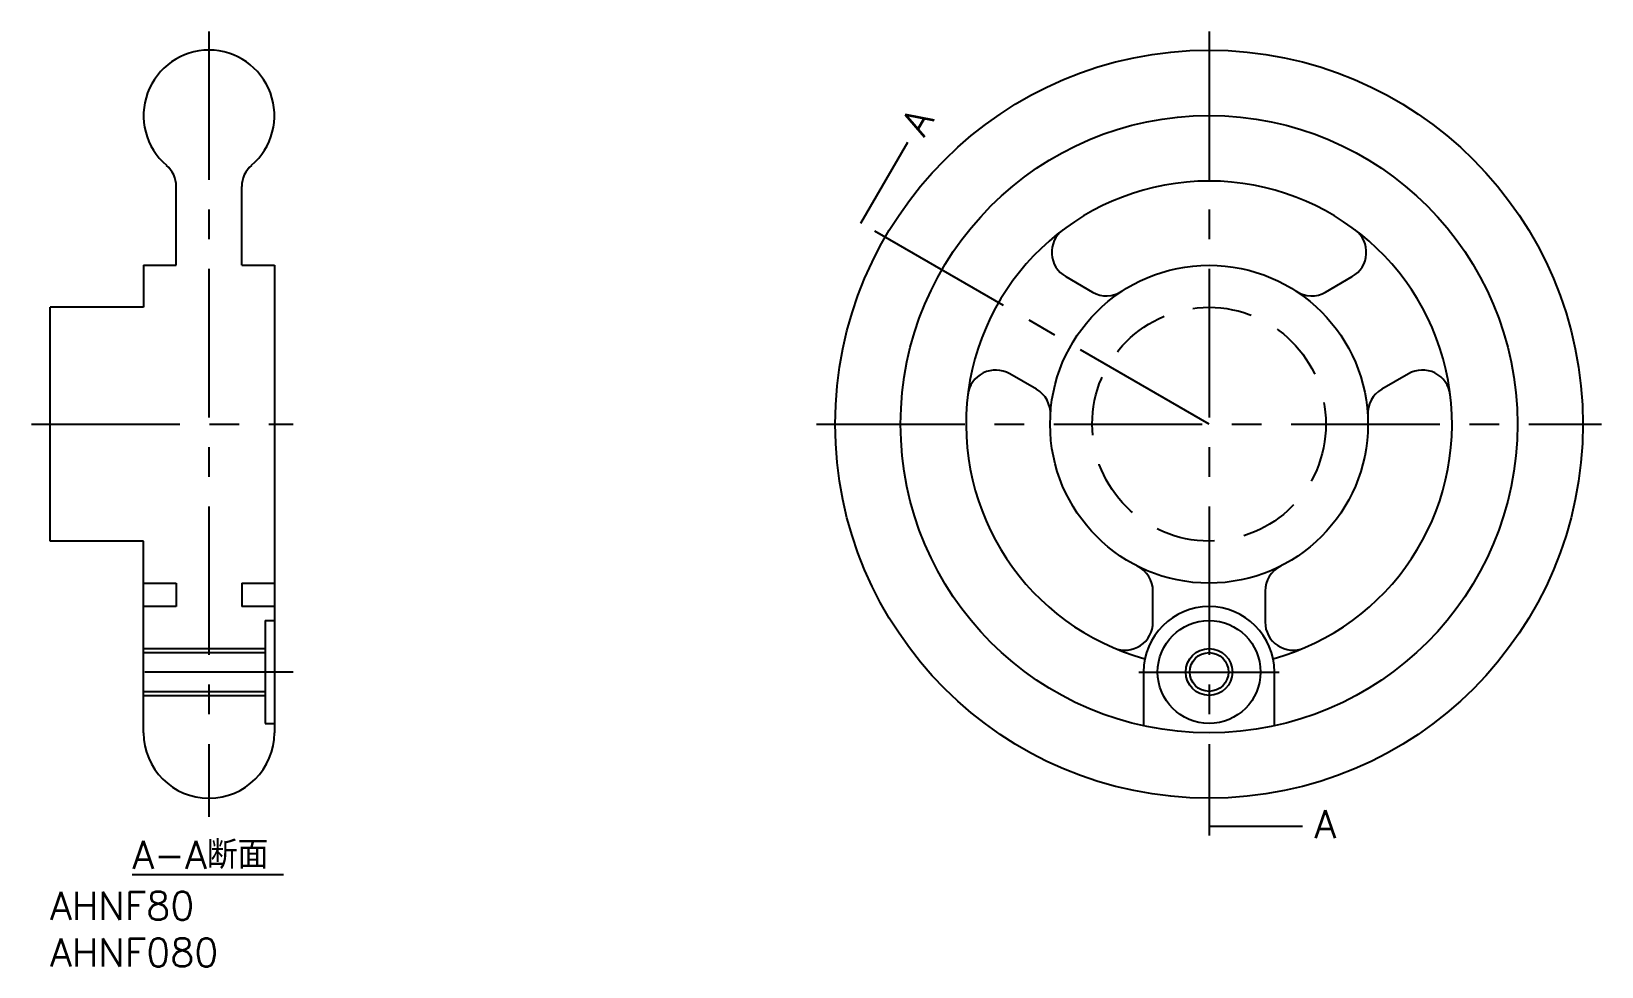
# Model space of a CAD drawing. Extents: x -2 to 166, y -8 to 92.
import ezdxf

# ---------------------------------------------------------------- set-up
doc = ezdxf.new("R2010")
doc.units = 0
doc.header["$LTSCALE"] = 0.5
doc.linetypes.add('CENTER', pattern=[50.8, 31.75, -6.35, 6.35, -6.35])
doc.linetypes.add('DASHED', pattern=[19.05, 12.7, -6.35])
for name, color, linetype in [('MSM_CENTER', 1, 'CENTER'), ('MSM_CONTINUOUS', 7, 'CONTINUOUS'), ('MSM_DASHED', 4, 'DASHED'), ('MSM_NARROW', 5, 'CONTINUOUS'), ('MSM_PART_NUMBER', 7, 'CONTINUOUS')]:
    doc.layers.add(name, color=color, linetype=linetype)
doc.styles.get("Standard").update_dxf_attribs({"font": 'txt.shx', "height": 3, "bigfont": 'bigfont.shx'})

msp = doc.modelspace()

# ---------------------------------------------------------------- linework, layer by layer
at = {"layer": 'MSM_CENTER'}
for p, q in [((17, 92), (17, 8)), ((124, 92), (124, 6)), ((124, 50), (85.89, 72)), ((-2, 50), (26, 50)), ((82, 50), (166, 50)), ((26, 23.5), (8, 23.5)), ((116.5, 23.5), (131.5, 23.5))]:
    msp.add_line(p, q, dxfattribs=at)
at = {"layer": 'MSM_CONTINUOUS'}
for p, q in [((86.76, 71.5), (91.76, 80.16)), ((13.5, 67), (13.5, 75.4)), ((20.5, 67), (20.5, 75.4)), ((10, 67), (13.5, 67)), ((10, 67), (10, 62.5)), ((20.5, 67), (24, 67)), ((24, 67), (24, 17)), ((108.67, 65.78), (111.53, 64.13)), ((136.47, 64.13), (139.33, 65.78)), ((0, 37.5), (0, 62.5)), ((10, 62.5), (0, 62.5)), ((105.53, 53.73), (102.67, 55.39)), ((145.33, 55.39), (142.47, 53.73)), ((10, 37.5), (0, 37.5)), ((10, 17), (10, 37.5)), ((10, 33), (13.33, 33)), ((10, 33), (13.5, 33)), ((13.5, 33), (13.5, 30.5)), ((20.5, 33), (24, 33)), ((20.5, 33), (20.5, 30.5)), ((20.67, 33), (24, 33)), ((118, 28.83), (118, 32.14)), ((130, 32.14), (130, 28.83)), ((13.5, 30.5), (10, 30.5)), ((24, 30.5), (20.5, 30.5)), ((23, 29), (24, 29)), ((23, 29), (23, 18)), ((10, 25.57), (23, 25.57)), ((117, 23.5), (117, 17.75)), ((131, 17.75), (131, 23.5)), ((10, 21.43), (23, 21.43)), ((23, 18), (24, 18)), ((124, 7), (134, 7)), ((8.79, 1.86), (24.99, 1.86))]:
    msp.add_line(p, q, dxfattribs=at)
for centre, radius in [((124, 50), 40), ((124, 50), 33), ((124, 50), 17), ((124, 23.5), 5.5), ((124, 23.5), 2.07)]:
    msp.add_circle(centre, radius, dxfattribs=at)
for centre, radius, start, end in [((17, 83), 7, 310.5416, 229.4584), ((10.5, 75.4), 3, 0, 49.4584), ((23.5, 75.4), 3, 130.5416, 180), ((124, 50), 26, 285.2858, 254.7142), ((110.17, 68.38), 3, 126.9643, 240), ((137.83, 68.38), 3, 300, 53.0357), ((113.03, 66.72), 3, 240, 303.2563), ((134.97, 66.72), 3, 236.7437, 300), ((101.17, 52.79), 3, 60, 173.0357), ((146.83, 52.79), 3, 6.9643, 120), ((104.03, 51.14), 3, 356.7437, 60), ((143.97, 51.14), 3, 120, 183.2563), ((115, 32.14), 3, 360, 63.2563), ((133, 32.14), 3, 116.7437, 180), ((124, 23.5), 7, 0, 180), ((115, 28.83), 3, 246.9643, 0), ((133, 28.83), 3, 180, 293.0357), ((17, 17), 7, 180, 0)]:
    msp.add_arc(centre, radius, start, end, dxfattribs=at)
at = {"layer": 'MSM_DASHED'}
msp.add_circle((124, 50), 12.5, dxfattribs=at)
at = {"layer": 'MSM_NARROW'}
for p, q in [((10, 26), (23, 26)), ((10, 21), (23, 21))]:
    msp.add_line(p, q, dxfattribs=at)
msp.add_circle((124, 23.5), 2.5, dxfattribs=at)

# ---------------------------------------------------------------- texts
at = {"layer": 'MSM_PART_NUMBER'}
msp.add_text('A', height=3, rotation=60, dxfattribs=at).set_placement((93.49, 80.63))
for s, p in [('A', (135.27, 5.74)), ('A-A断面', (8.79, 2.46)), ('AHNF80', (0, -3)), ('AHNF080', (0, -8))]:
    msp.add_text(s, height=3, dxfattribs=at).set_placement(p)

doc.saveas('drawing.dxf')
